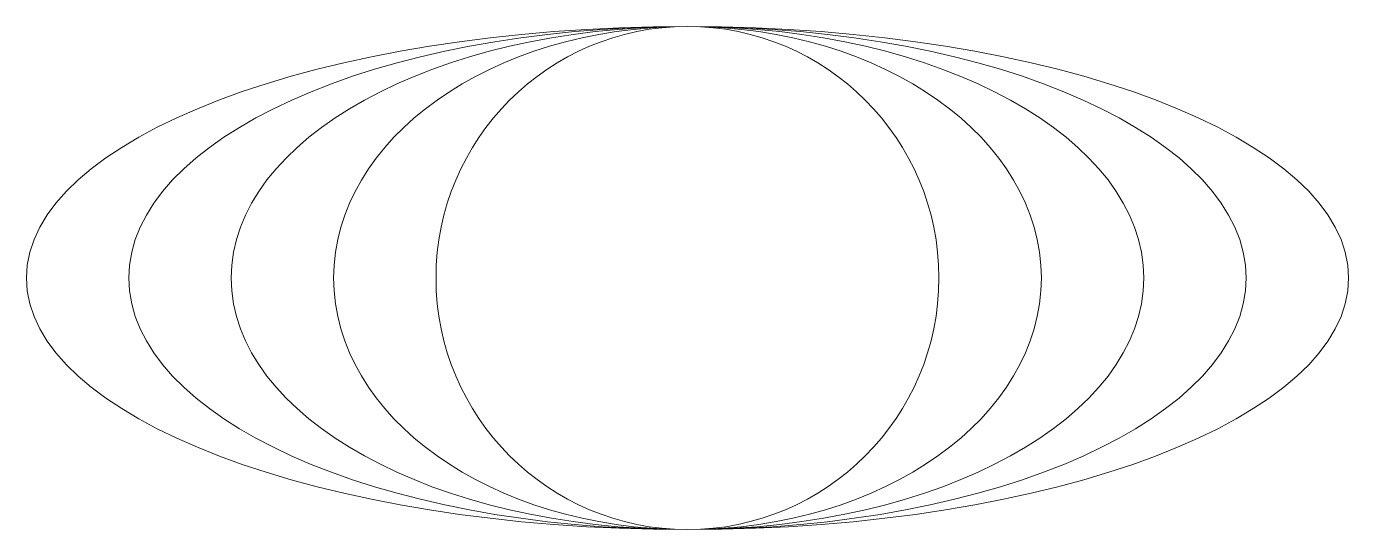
# Model space of a CAD drawing. Header units: millimetres. Extents: x 92.2 to 117.7, y -153.2 to -143.5.
import ezdxf

# ---------------------------------------------------------------- set-up
doc = ezdxf.new("R2010")
doc.units = ezdxf.units.MM
doc.header["$MEASUREMENT"] = 0
doc.layers.add('Calque 1', color=7, linetype='Continuous', lineweight=0)

# ---------------------------------------------------------------- blocks, each defined once
blk = doc.blocks.new('Block_0')
at = {"layer": 'Calque 1', "color": 18, "lineweight": 18, "true_color": 0x010101}
blk.add_circle((104.951, -148.343), 4.842, dxfattribs=at)
for points in [[(104.951, -153.185), (97.886, -153.185), (92.223, -151.026), (92.223, -148.343), (92.223, -145.66), (97.886, -143.502), (104.951, -143.502), (112.017, -143.502), (117.68, -145.66), (117.68, -148.343), (117.68, -151.026), (112.017, -153.185), (104.951, -153.185)], [(104.951, -153.185), (98.984, -153.185), (94.195, -151.024), (94.195, -148.343), (94.195, -145.662), (98.984, -143.502), (104.951, -143.502), (110.919, -143.502), (115.708, -145.662), (115.708, -148.343), (115.708, -151.024), (110.919, -153.185), (104.951, -153.185)], [(104.951, -153.185), (100.082, -153.185), (96.166, -151.022), (96.166, -148.343), (96.166, -145.665), (100.082, -143.502), (104.951, -143.502), (109.821, -143.502), (113.736, -145.665), (113.736, -148.343), (113.736, -151.022), (109.821, -153.185), (104.951, -153.185)], [(104.951, -153.185), (101.18, -153.185), (98.138, -151.019), (98.138, -148.343), (98.138, -145.667), (101.18, -143.502), (104.951, -143.502), (108.723, -143.502), (111.765, -145.667), (111.765, -148.343), (111.765, -151.019), (108.723, -153.185), (104.951, -153.185)]]:
    blk.add_open_spline(points, degree=3, knots=[0, 0, 0, 0, 1, 1, 1, 2, 2, 2, 3, 3, 3, 4, 4, 4, 4], dxfattribs=at)

msp = doc.modelspace()

# ---------------------------------------------------------------- block references
at = {"layer": 'Calque 1'}
msp.add_blockref('Block_0', (0, 0), dxfattribs=at)

doc.saveas('drawing.dxf')
